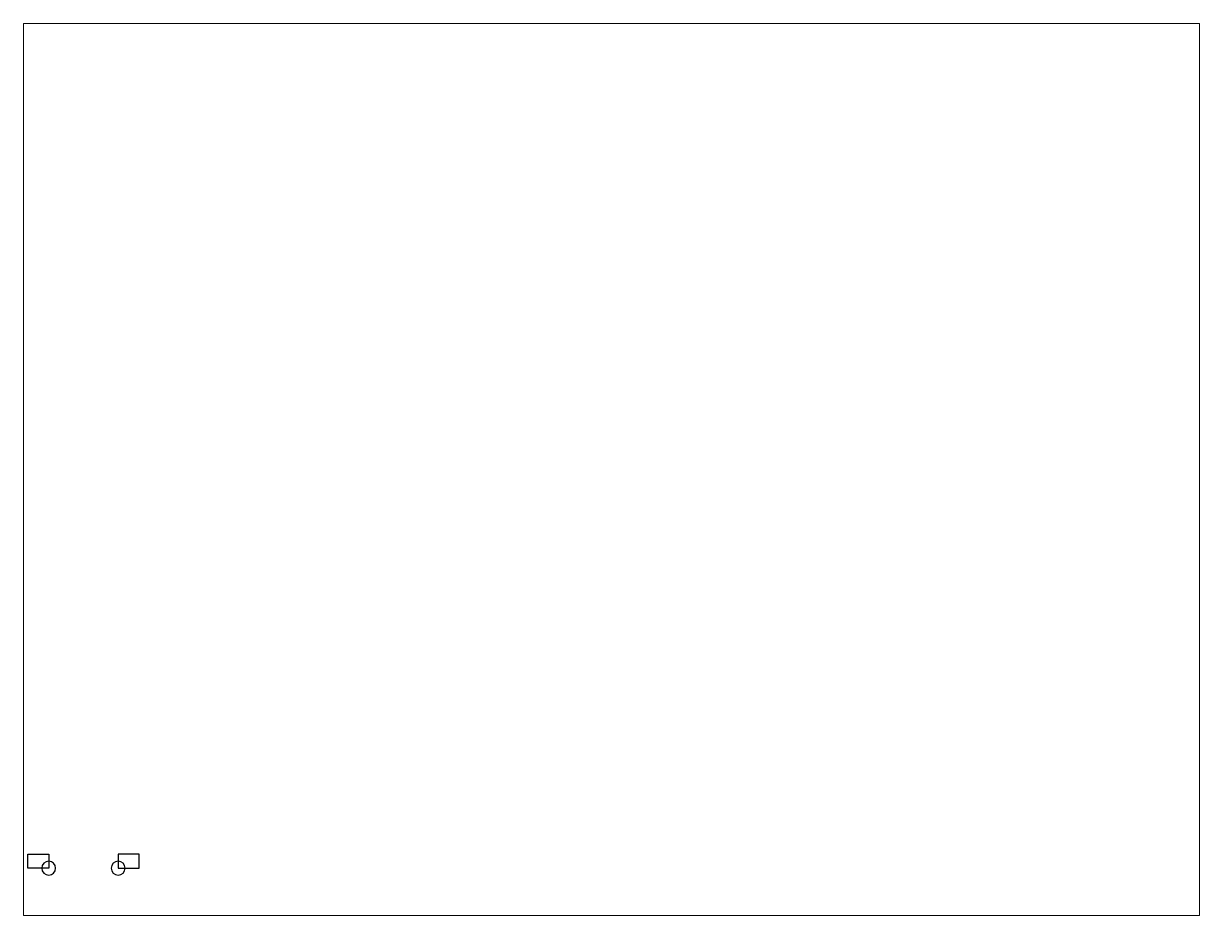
# Paper-space layout 'Layout1' of a CAD drawing. Header units: millimetres. Extents: x 26 to 231, y 20 to 176.
# The model-space entities are those that its viewports show. They can reach past a viewport. Long polylines and large blocks are cut down to what shows.
import ezdxf

# ---------------------------------------------------------------- set-up
doc = ezdxf.new("R2010")
doc.units = ezdxf.units.MM

msp = doc.modelspace()

# ---------------------------------------------------------------- linework, layer by layer
at = {"extrusion": (0, 0, -1)}
for points in [[(0, 10), (-7.5, 10), (-7.5, 5), (0, 5)], [(-40, 10), (-32.5, 10), (-32.5, 5), (-40, 5)]]:
    msp.add_lwpolyline(points, close=True, dxfattribs=at)
for centre in [(-7.5, 5), (-32.5, 5)]:
    msp.add_circle(centre, 2.5, dxfattribs=at)

psp = doc.layouts.get("Layout1")

# ---------------------------------------------------------------- viewports
at = {"layer": '0'}
psp.add_viewport(center=(128.5, 97.5), size=(205.6, 156), view_center_point=(210, 148.5), view_height=321.0493, dxfattribs=at)

doc.saveas('drawing.dxf')
